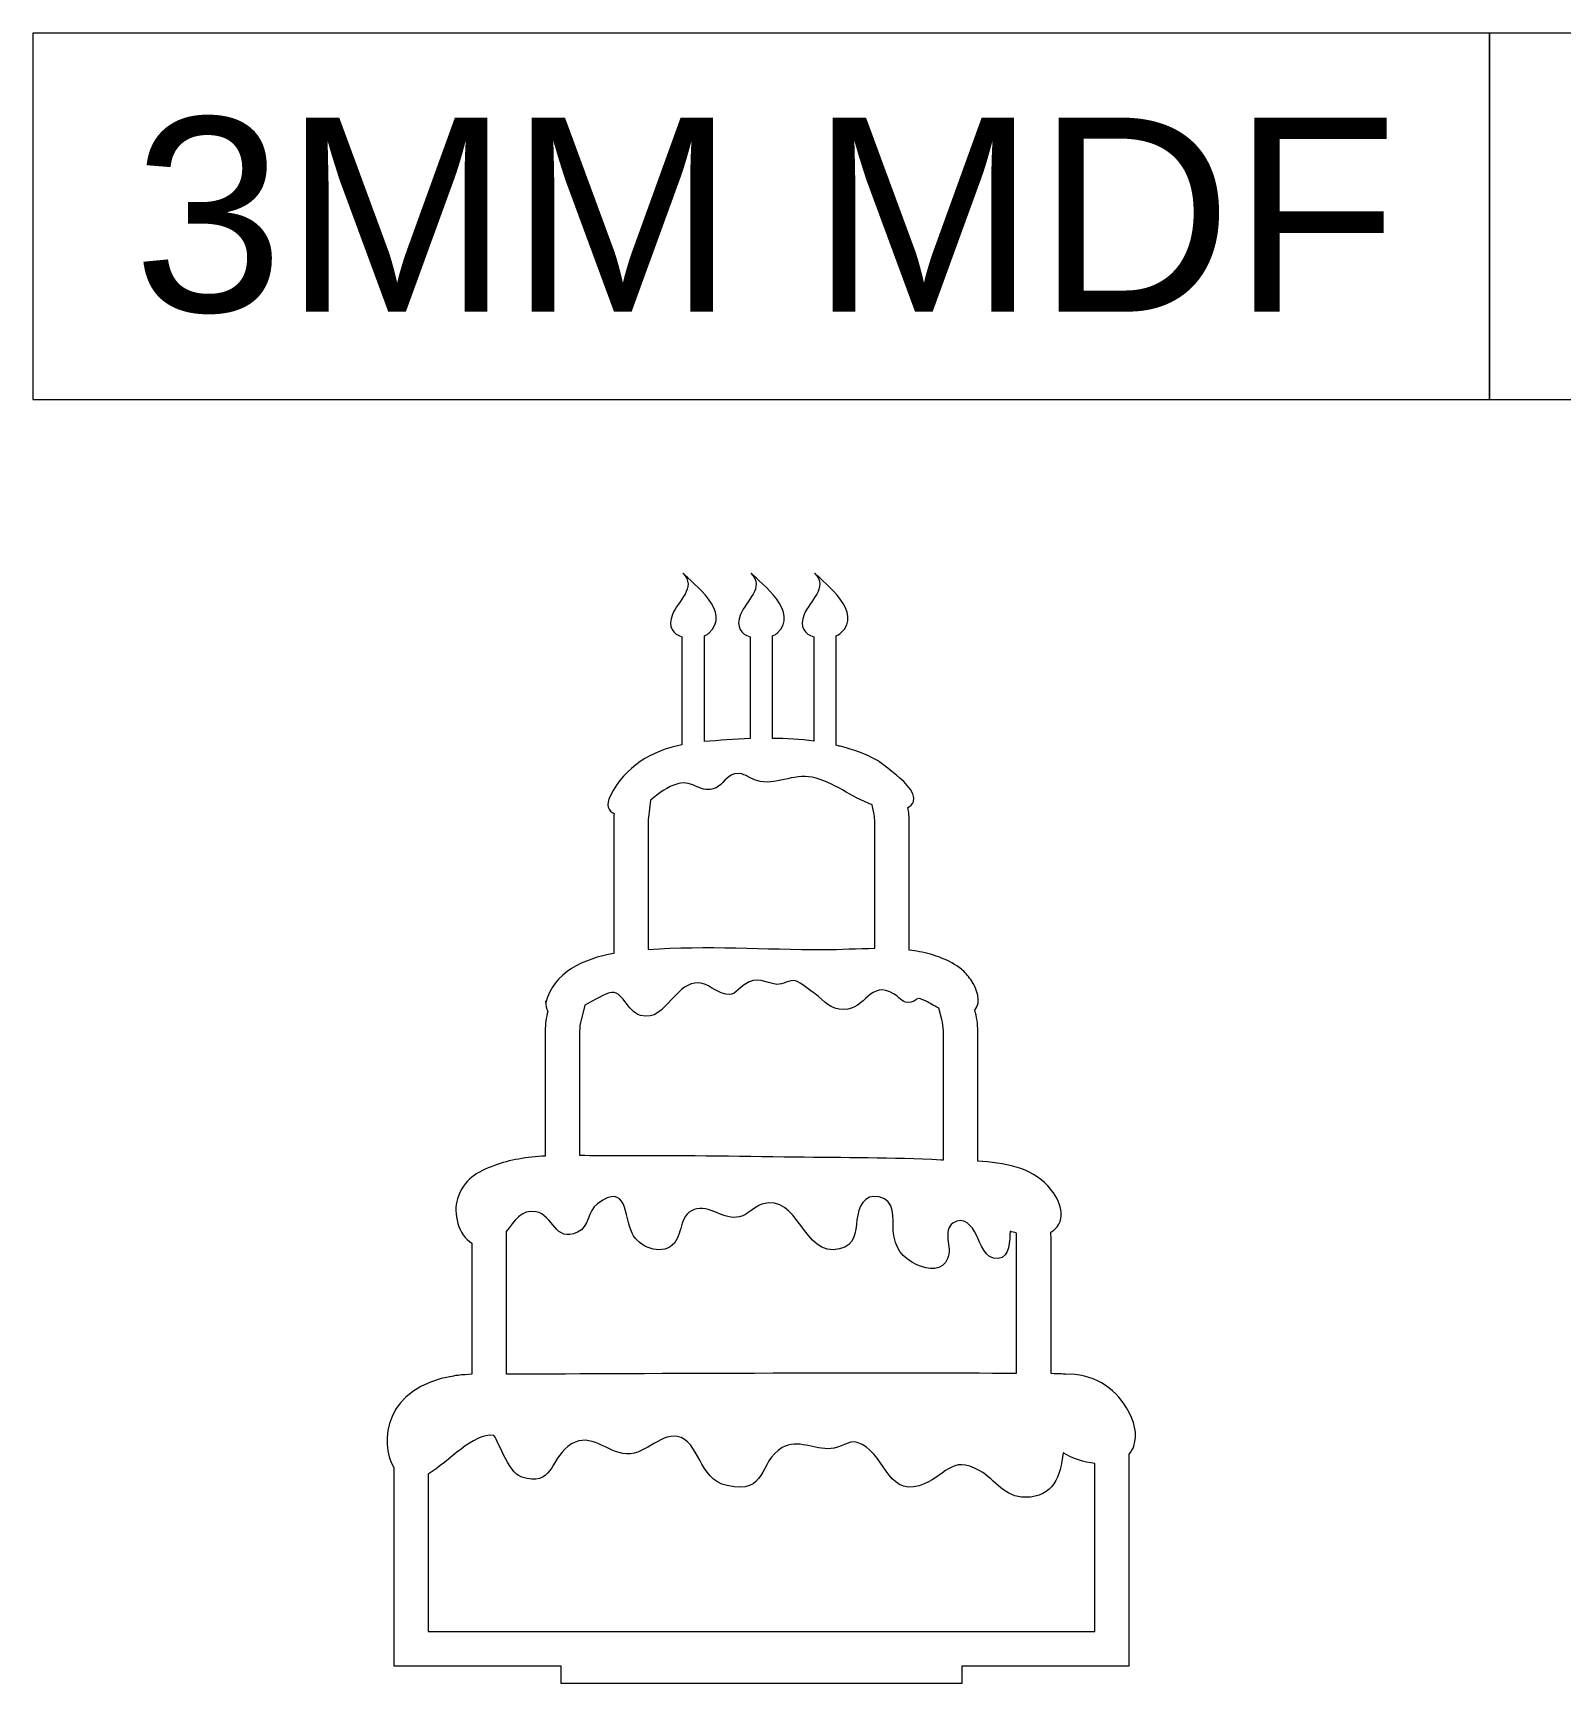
# Model space of a CAD drawing. Header units: millimetres. Extents: x -1421 to 1627, y -190 to 386.
# Drawn here: x -1421 to -888, y -190 to 386 of the extents above; entities that cross this region are included whole.
import ezdxf

# ---------------------------------------------------------------- set-up
doc = ezdxf.new("R2010")
doc.units = ezdxf.units.MM
doc.header["$MEASUREMENT"] = 0
doc.layers.add('Camada 1', color=7, linetype='Continuous')
doc.styles.add('0', font='arial.ttf', dxfattribs={"height": 1})

msp = doc.modelspace()

# ---------------------------------------------------------------- linework, layer by layer
at = {"layer": 'Camada 1', "color": 142, "lineweight": 18}
for points in [[(-1420.5285, 257.9831), (-912.5285, 257.9831), (-912.5285, 385.8307), (-1420.5285, 385.8307), (-1420.5285, 257.9831)], [(-912.5285, 257.9831), (-404.5285, 257.9831), (-404.5285, 385.8307), (-912.5285, 385.8307), (-912.5285, 257.9831)]]:
    msp.add_lwpolyline(points, close=True, dxfattribs=at)
at = {"layer": 'Camada 1', "color": 250, "lineweight": 20}
for points, knots in [([(-1096.4356, -183.5169), (-1096.4356, -183.5169), (-1096.4356, -189.5169), (-1096.4356, -189.5169), (-1096.4356, -189.5169), (-1096.4356, -189.5169), (-1236.4356, -189.5169), (-1236.4356, -189.5169), (-1236.4356, -189.5169), (-1236.4356, -189.5169), (-1236.4356, -183.5169), (-1236.4356, -183.5169), (-1236.4356, -183.5169), (-1236.4356, -183.5169), (-1294.6709, -183.5169), (-1294.6709, -183.5169), (-1294.6709, -183.5169), (-1294.6709, -183.5169), (-1294.6709, -114.4237), (-1294.6709, -114.4237), (-1294.6709, -114.4237), (-1299.9571, -105.5705), (-1297.9907, -86.2871), (-1273.8794, -82.4763), (-1273.8794, -82.4763), (-1273.3317, -82.3807), (-1272.7779, -82.3028), (-1272.2186, -82.2433), (-1272.2186, -82.2433), (-1270.6048, -82.0461), (-1269.0172, -81.9385), (-1267.4314, -81.8783), (-1267.4314, -81.8783), (-1267.4314, -81.8783), (-1267.4314, -36.1475), (-1267.4314, -36.1475), (-1267.4314, -36.1475), (-1272.2494, -33.3746), (-1274.0566, -25.6674), (-1272.4542, -20.6358), (-1272.4542, -20.6358), (-1270.2446, -13.6973), (-1265.5261, -11.3451), (-1259.579, -9.0719), (-1259.579, -9.0719), (-1254.338, -7.0693), (-1248.1423, -6.1507), (-1241.8674, -5.7551), (-1241.8674, -5.7551), (-1241.8674, -5.7551), (-1241.8674, 37.7531), (-1241.8674, 37.7531), (-1241.8674, 37.7531), (-1241.8674, 40.1978), (-1241.5574, 42.5611), (-1240.9709, 44.7958), (-1240.9709, 44.7958), (-1241.4661, 45.5905), (-1241.7308, 46.7346), (-1241.6994, 48.3104), (-1241.6994, 48.3104), (-1241.7031, 48.1236), (-1241.6769, 47.9393), (-1241.6208, 47.7606), (-1241.6208, 47.7606), (-1239.1069, 58.3907), (-1228.1717, 62.9823), (-1217.9804, 64.9052), (-1217.9804, 64.9052), (-1217.9804, 64.9052), (-1217.9804, 110.6711), (-1217.9804, 110.6711), (-1217.9804, 110.6711), (-1217.9804, 111.6835), (-1217.9206, 112.682), (-1217.8042, 113.6631), (-1217.8042, 113.6631), (-1219.8488, 114.5012), (-1220.8077, 116.6042), (-1219.1381, 119.8924), (-1219.1381, 119.8924), (-1213.9515, 130.1072), (-1204.8001, 135.4276), (-1194.165, 137.6355), (-1194.165, 137.6355), (-1194.165, 137.6355), (-1194.165, 175.2588), (-1194.165, 175.2588), (-1194.165, 175.2588), (-1197.1947, 176.2072), (-1199.2805, 178.6262), (-1197.4997, 183.112), (-1197.4997, 183.112), (-1195.6036, 187.8881), (-1188.9053, 192.372), (-1193.839, 197.4831), (-1193.839, 197.4831), (-1190.243, 193.7587), (-1176.58, 183.9236), (-1184.7637, 176.5471), (-1184.7637, 176.5471), (-1185.1741, 176.1774), (-1185.7145, 175.8566), (-1186.343, 175.5934), (-1186.343, 175.5934), (-1186.343, 163.3095), (-1186.2853, 151.0091), (-1186.3326, 138.7239), (-1186.3326, 138.7239), (-1181.2336, 139.1989), (-1175.8563, 139.6039), (-1170.4073, 139.786), (-1170.4073, 139.786), (-1170.4073, 139.786), (-1170.4073, 175.2588), (-1170.4073, 175.2588), (-1170.4073, 175.2588), (-1173.4369, 176.2072), (-1175.5228, 178.6262), (-1173.742, 183.112), (-1173.742, 183.112), (-1171.8458, 187.8881), (-1165.1476, 192.372), (-1170.0812, 197.4831), (-1170.0812, 197.4831), (-1166.4852, 193.7587), (-1152.8223, 183.9236), (-1161.0059, 176.5471), (-1161.0059, 176.5471), (-1161.4164, 176.1774), (-1161.9568, 175.8566), (-1162.5852, 175.5934), (-1162.5852, 175.5934), (-1162.5852, 163.6941), (-1162.5311, 151.7792), (-1162.5707, 139.8778), (-1162.5707, 139.8778), (-1157.7169, 139.8195), (-1152.8845, 139.5283), (-1148.2178, 138.8973), (-1148.2178, 138.8973), (-1148.2178, 138.8973), (-1148.2178, 175.2588), (-1148.2178, 175.2588), (-1148.2178, 175.2588), (-1151.2474, 176.2072), (-1153.3333, 178.6262), (-1151.5525, 183.112), (-1151.5525, 183.112), (-1149.6563, 187.8881), (-1142.9581, 192.372), (-1147.8918, 197.4831), (-1147.8918, 197.4831), (-1144.2958, 193.7587), (-1130.6328, 183.9236), (-1138.8165, 176.5471), (-1138.8165, 176.5471), (-1139.2269, 176.1774), (-1139.7673, 175.8566), (-1140.3958, 175.5934), (-1140.3958, 175.5934), (-1140.3958, 162.8878), (-1140.3341, 150.1646), (-1140.3907, 137.4589), (-1140.3907, 137.4589), (-1139.9069, 137.3437), (-1139.426, 137.2237), (-1138.9483, 137.0987), (-1138.9483, 137.0987), (-1134.2199, 135.8617), (-1130.1684, 134.6446), (-1125.9901, 132.1218), (-1125.9901, 132.1218), (-1124.1988, 131.0413), (-1122.0552, 129.0377), (-1120.3669, 127.8125), (-1120.3669, 127.8125), (-1118.0103, 126.1024), (-1112.2841, 121.1483), (-1113.4325, 117.8482), (-1113.4325, 117.8482), (-1113.7761, 116.8627), (-1114.4801, 116.1944), (-1115.4059, 115.7636), (-1115.4059, 115.7636), (-1115.0676, 114.119), (-1114.8899, 112.4158), (-1114.8899, 110.6711), (-1114.8899, 110.6711), (-1114.8899, 110.6711), (-1114.8899, 66.0505), (-1114.8899, 66.0505), (-1114.8899, 66.0505), (-1113.6957, 65.8972), (-1112.5042, 65.7099), (-1111.3162, 65.4824), (-1111.3162, 65.4824), (-1106.1499, 64.493), (-1100.8572, 62.6456), (-1096.6804, 59.3482), (-1096.6804, 59.3482), (-1095.6693, 58.552), (-1094.49, 57.2644), (-1093.4534, 55.7393), (-1093.4534, 55.7393), (-1091.2079, 52.4359), (-1089.6434, 48.0183), (-1091.9727, 45.0675), (-1091.9727, 45.0675), (-1091.3389, 42.753), (-1091.0032, 40.2971), (-1091.0032, 37.7531), (-1091.0032, 37.7531), (-1091.0032, 37.7531), (-1091.0032, -7.5496), (-1091.0032, -7.5496), (-1091.0032, -7.5496), (-1081.8733, -8.0926), (-1072.5278, -9.6884), (-1066.5492, -16.1566), (-1066.5492, -16.1566), (-1062.9812, -20.0176), (-1059.4777, -26.8432), (-1064.0662, -31.281), (-1064.0662, -31.281), (-1064.5088, -31.7091), (-1064.995, -32.0687), (-1065.5158, -32.3675), (-1065.5158, -32.3675), (-1065.4659, -33.0143), (-1065.4405, -33.6679), (-1065.4405, -34.3274), (-1065.4405, -34.3274), (-1065.4405, -34.3274), (-1065.4405, -81.6418), (-1065.4405, -81.6418), (-1065.4405, -81.6418), (-1062.2439, -81.7114), (-1060.4454, -81.7962), (-1060.3589, -81.8985), (-1060.3589, -81.8985), (-1051.3489, -81.4212), (-1043.1477, -86.4421), (-1039.0959, -93.5875), (-1039.0959, -93.5875), (-1036.364, -97.8743), (-1035.1846, -102.9196), (-1036.5461, -106.8885), (-1036.5461, -106.8885), (-1036.8997, -107.9183), (-1037.4424, -108.889), (-1038.2003, -109.7756), (-1038.2003, -109.7756), (-1038.2003, -109.7756), (-1038.2003, -183.5169), (-1038.2003, -183.5169), (-1038.2003, -183.5169), (-1038.2003, -183.5169), (-1096.4356, -183.5169), (-1096.4356, -183.5169)], [0, 0, 0, 0, 0.01515152, 0.01515152, 0.01515152, 0.01515152, 0.03030303, 0.03030303, 0.03030303, 0.03030303, 0.04545455, 0.04545455, 0.04545455, 0.04545455, 0.06060606, 0.06060606, 0.06060606, 0.06060606, 0.07575758, 0.07575758, 0.07575758, 0.07575758, 0.09090909, 0.09090909, 0.09090909, 0.09090909, 0.10606061, 0.10606061, 0.10606061, 0.10606061, 0.12121212, 0.12121212, 0.12121212, 0.12121212, 0.13636364, 0.13636364, 0.13636364, 0.13636364, 0.15151515, 0.15151515, 0.15151515, 0.15151515, 0.16666667, 0.16666667, 0.16666667, 0.16666667, 0.18181818, 0.18181818, 0.18181818, 0.18181818, 0.1969697, 0.1969697, 0.1969697, 0.1969697, 0.21212121, 0.21212121, 0.21212121, 0.21212121, 0.22727273, 0.22727273, 0.22727273, 0.22727273, 0.24242424, 0.24242424, 0.24242424, 0.24242424, 0.25757576, 0.25757576, 0.25757576, 0.25757576, 0.27272727, 0.27272727, 0.27272727, 0.27272727, 0.28787879, 0.28787879, 0.28787879, 0.28787879, 0.3030303, 0.3030303, 0.3030303, 0.3030303, 0.31818182, 0.31818182, 0.31818182, 0.31818182, 0.33333333, 0.33333333, 0.33333333, 0.33333333, 0.34848485, 0.34848485, 0.34848485, 0.34848485, 0.36363636, 0.36363636, 0.36363636, 0.36363636, 0.37878788, 0.37878788, 0.37878788, 0.37878788, 0.39393939, 0.39393939, 0.39393939, 0.39393939, 0.40909091, 0.40909091, 0.40909091, 0.40909091, 0.42424242, 0.42424242, 0.42424242, 0.42424242, 0.43939394, 0.43939394, 0.43939394, 0.43939394, 0.45454545, 0.45454545, 0.45454545, 0.45454545, 0.46969697, 0.46969697, 0.46969697, 0.46969697, 0.48484848, 0.48484848, 0.48484848, 0.48484848, 0.5, 0.5, 0.5, 0.5, 0.51515152, 0.51515152, 0.51515152, 0.51515152, 0.53030303, 0.53030303, 0.53030303, 0.53030303, 0.54545455, 0.54545455, 0.54545455, 0.54545455, 0.56060606, 0.56060606, 0.56060606, 0.56060606, 0.57575758, 0.57575758, 0.57575758, 0.57575758, 0.59090909, 0.59090909, 0.59090909, 0.59090909, 0.60606061, 0.60606061, 0.60606061, 0.60606061, 0.62121212, 0.62121212, 0.62121212, 0.62121212, 0.63636364, 0.63636364, 0.63636364, 0.63636364, 0.65151515, 0.65151515, 0.65151515, 0.65151515, 0.66666667, 0.66666667, 0.66666667, 0.66666667, 0.68181818, 0.68181818, 0.68181818, 0.68181818, 0.6969697, 0.6969697, 0.6969697, 0.6969697, 0.71212121, 0.71212121, 0.71212121, 0.71212121, 0.72727273, 0.72727273, 0.72727273, 0.72727273, 0.74242424, 0.74242424, 0.74242424, 0.74242424, 0.75757576, 0.75757576, 0.75757576, 0.75757576, 0.77272727, 0.77272727, 0.77272727, 0.77272727, 0.78787879, 0.78787879, 0.78787879, 0.78787879, 0.8030303, 0.8030303, 0.8030303, 0.8030303, 0.81818182, 0.81818182, 0.81818182, 0.81818182, 0.83333333, 0.83333333, 0.83333333, 0.83333333, 0.84848485, 0.84848485, 0.84848485, 0.84848485, 0.86363636, 0.86363636, 0.86363636, 0.86363636, 0.87878788, 0.87878788, 0.87878788, 0.87878788, 0.89393939, 0.89393939, 0.89393939, 0.89393939, 0.90909091, 0.90909091, 0.90909091, 0.90909091, 0.92424242, 0.92424242, 0.92424242, 0.92424242, 0.93939394, 0.93939394, 0.93939394, 0.93939394, 0.95454545, 0.95454545, 0.95454545, 0.95454545, 0.96969697, 0.96969697, 0.96969697, 0.96969697, 1, 1, 1, 1]), ([(-1144.7709, 66.249), (-1165.2109, 66.249), (-1185.671, 67.6949), (-1205.9804, 66.278), (-1205.9804, 66.278), (-1205.9804, 66.278), (-1205.9804, 110.6711), (-1205.9804, 110.6711), (-1205.9804, 110.6711), (-1205.9804, 111.1984), (-1205.9499, 111.7256), (-1205.8878, 112.2493), (-1205.8878, 112.2493), (-1205.8878, 112.2493), (-1205.1728, 118.2754), (-1205.1728, 118.2754), (-1205.1728, 118.2754), (-1202.2319, 120.5983), (-1199.3179, 123.0358), (-1195.6442, 124.0535), (-1195.6442, 124.0535), (-1190.1112, 125.5872), (-1187.6516, 120.1542), (-1182.2897, 122.6815), (-1182.2897, 122.6815), (-1179.8931, 123.8125), (-1178.566, 126.8355), (-1175.8822, 127.5105), (-1175.8822, 127.5105), (-1175.8822, 127.5105), (-1174.0942, 127.6136), (-1174.0942, 127.6136), (-1174.0942, 127.6136), (-1171.9478, 127.3459), (-1170.183, 125.7698), (-1168.0766, 125.1372), (-1168.0766, 125.1372), (-1161.6685, 123.2122), (-1155.3375, 127.7349), (-1148.7608, 126.3173), (-1148.7608, 126.3173), (-1141.2755, 124.7037), (-1135.0253, 119.2795), (-1127.8564, 116.7323), (-1127.8564, 116.7323), (-1127.8564, 116.7323), (-1127.1598, 113.3458), (-1127.1598, 113.3458), (-1127.1598, 113.3458), (-1126.9788, 112.4657), (-1126.8899, 111.5695), (-1126.8899, 110.6711), (-1126.8899, 110.6711), (-1126.8899, 110.6711), (-1126.8899, 66.6676), (-1126.8899, 66.6676), (-1126.8899, 66.6676), (-1132.8554, 66.6309), (-1138.8403, 66.249), (-1144.7709, 66.249)], [0, 0, 0, 0, 0.0625, 0.0625, 0.0625, 0.0625, 0.125, 0.125, 0.125, 0.125, 0.1875, 0.1875, 0.1875, 0.1875, 0.25, 0.25, 0.25, 0.25, 0.3125, 0.3125, 0.3125, 0.3125, 0.375, 0.375, 0.375, 0.375, 0.4375, 0.4375, 0.4375, 0.4375, 0.5, 0.5, 0.5, 0.5, 0.5625, 0.5625, 0.5625, 0.5625, 0.625, 0.625, 0.625, 0.625, 0.6875, 0.6875, 0.6875, 0.6875, 0.75, 0.75, 0.75, 0.75, 0.8125, 0.8125, 0.8125, 0.8125, 0.875, 0.875, 0.875, 0.875, 1, 1, 1, 1]), ([(-1103.8024, -7.0628), (-1120.7443, -6.1698), (-1137.7187, -6.2566), (-1154.6783, -6.0569), (-1154.6783, -6.0569), (-1175.3679, -5.8132), (-1196.0588, -5.3716), (-1216.7513, -5.6245), (-1216.7513, -5.6245), (-1220.5057, -5.6705), (-1225.0296, -5.529), (-1229.8674, -5.4921), (-1229.8674, -5.4921), (-1229.8674, -5.4921), (-1229.8674, 37.7531), (-1229.8674, 37.7531), (-1229.8674, 37.7531), (-1229.8674, 39.1), (-1229.7061, 40.4461), (-1229.364, 41.7496), (-1229.364, 41.7496), (-1229.364, 41.7496), (-1228.051, 46.7523), (-1228.051, 46.7523), (-1228.051, 46.7523), (-1228.051, 46.7523), (-1228.0794, 46.7979), (-1228.0794, 46.7979), (-1228.0794, 46.7979), (-1224.495, 48.6958), (-1221.1544, 50.7406), (-1219.4473, 51.1833), (-1219.4473, 51.1833), (-1214.8232, 52.3826), (-1213.408, 44.5609), (-1208.667, 43.2858), (-1208.667, 43.2858), (-1203.5551, 41.9125), (-1201.0315, 45.4202), (-1197.9704, 48.6464), (-1197.9704, 48.6464), (-1195.6987, 51.0408), (-1193.2127, 54.0004), (-1189.6935, 54.5366), (-1189.6935, 54.5366), (-1185.859, 55.1227), (-1183.8402, 52.3952), (-1180.4525, 51.1645), (-1180.4525, 51.1645), (-1175.8255, 49.4843), (-1175.8771, 51.5644), (-1172.4279, 53.9805), (-1172.4279, 53.9805), (-1167.7718, 57.24), (-1165.3235, 54.4942), (-1161.0925, 54.0979), (-1161.0925, 54.0979), (-1158.7966, 53.8822), (-1156.8869, 55.9453), (-1154.514, 55.2906), (-1154.514, 55.2906), (-1152.8212, 54.8231), (-1149.2431, 51.8406), (-1147.756, 50.7653), (-1147.756, 50.7653), (-1144.3223, 48.2834), (-1142.5561, 45.2569), (-1137.7076, 45.2965), (-1137.7076, 45.2965), (-1129.9375, 45.3589), (-1128.8124, 55.8955), (-1120.1195, 50.7229), (-1120.1195, 50.7229), (-1118.6587, 49.8535), (-1117.3456, 47.758), (-1115.5383, 47.7949), (-1115.5383, 47.7949), (-1111.2313, 47.8851), (-1113.4994, 50.4891), (-1109.0013, 48.2203), (-1109.0013, 48.2203), (-1107.7838, 47.6062), (-1106.2608, 46.6706), (-1104.6032, 45.7568), (-1104.6032, 45.7568), (-1104.6032, 45.7568), (-1103.5466, 41.8981), (-1103.5466, 41.8981), (-1103.5466, 41.8981), (-1103.1771, 40.5488), (-1103.0032, 39.1513), (-1103.0032, 37.7531), (-1103.0032, 37.7531), (-1103.0032, 37.7531), (-1103.0032, -7.1021), (-1103.0032, -7.1021), (-1103.0032, -7.1021), (-1103.0032, -7.1021), (-1103.8024, -7.0628), (-1103.8024, -7.0628)], [0, 0, 0, 0, 0.03846154, 0.03846154, 0.03846154, 0.03846154, 0.07692308, 0.07692308, 0.07692308, 0.07692308, 0.11538462, 0.11538462, 0.11538462, 0.11538462, 0.15384615, 0.15384615, 0.15384615, 0.15384615, 0.19230769, 0.19230769, 0.19230769, 0.19230769, 0.23076923, 0.23076923, 0.23076923, 0.23076923, 0.26923077, 0.26923077, 0.26923077, 0.26923077, 0.30769231, 0.30769231, 0.30769231, 0.30769231, 0.34615385, 0.34615385, 0.34615385, 0.34615385, 0.38461538, 0.38461538, 0.38461538, 0.38461538, 0.42307692, 0.42307692, 0.42307692, 0.42307692, 0.46153846, 0.46153846, 0.46153846, 0.46153846, 0.5, 0.5, 0.5, 0.5, 0.53846154, 0.53846154, 0.53846154, 0.53846154, 0.57692308, 0.57692308, 0.57692308, 0.57692308, 0.61538462, 0.61538462, 0.61538462, 0.61538462, 0.65384615, 0.65384615, 0.65384615, 0.65384615, 0.69230769, 0.69230769, 0.69230769, 0.69230769, 0.73076923, 0.73076923, 0.73076923, 0.73076923, 0.76923077, 0.76923077, 0.76923077, 0.76923077, 0.80769231, 0.80769231, 0.80769231, 0.80769231, 0.84615385, 0.84615385, 0.84615385, 0.84615385, 0.88461538, 0.88461538, 0.88461538, 0.88461538, 0.92307692, 0.92307692, 0.92307692, 0.92307692, 1, 1, 1, 1]), ([(-1077.4405, -81.4875), (-1118.3622, -81.161), (-1221.135, -81.5651), (-1255.4314, -81.7568), (-1255.4314, -81.7568), (-1255.4314, -81.7568), (-1255.4314, -32.1386), (-1255.4314, -32.1386), (-1255.4314, -32.1386), (-1252.6747, -28.468), (-1250.2388, -24.2642), (-1245.0921, -25.2), (-1245.0921, -25.2), (-1239.1001, -26.2897), (-1238.4504, -36.1069), (-1230.635, -32.3508), (-1230.635, -32.3508), (-1226.4186, -30.3239), (-1227.1228, -25.06), (-1223.6178, -22.4363), (-1223.6178, -22.4363), (-1213.1687, -14.6119), (-1214.299, -26.9661), (-1211.5889, -32.6713), (-1211.5889, -32.6713), (-1209.345, -37.3953), (-1201.7601, -40.5337), (-1197.4476, -36.7624), (-1197.4476, -36.7624), (-1193.6776, -33.4659), (-1195.4285, -26.3901), (-1189.9508, -24.4281), (-1189.9508, -24.4281), (-1184.5795, -22.5039), (-1179.6341, -28.3077), (-1174.0518, -26.9543), (-1174.0518, -26.9543), (-1171.0827, -26.2346), (-1169.1546, -23.5109), (-1166.2932, -22.5807), (-1166.2932, -22.5807), (-1153.3205, -18.3652), (-1152.1603, -41.3637), (-1139.1813, -38.1467), (-1139.1813, -38.1467), (-1133.707, -36.7886), (-1133.6556, -32.5893), (-1133.1283, -27.9583), (-1133.1283, -27.9583), (-1132.6479, -23.7373), (-1130.7628, -18.8781), (-1125.3941, -19.967), (-1125.3941, -19.967), (-1119.5327, -21.1542), (-1120.8166, -27.5521), (-1120.4626, -31.9663), (-1120.4626, -31.9663), (-1120.0094, -37.6645), (-1117.4686, -41.3003), (-1112.1921, -43.6739), (-1112.1921, -43.6739), (-1108.1184, -45.5069), (-1103.3619, -46.1561), (-1101.3952, -41.2922), (-1101.3952, -41.2922), (-1099.9056, -37.6102), (-1103.4214, -31.7957), (-1099.7051, -29.1566), (-1099.7051, -29.1566), (-1095.9419, -26.4794), (-1092.8648, -30.3475), (-1091.5251, -33.1635), (-1091.5251, -33.1635), (-1090.1237, -36.1059), (-1088.5507, -42.0074), (-1083.8828, -41.5071), (-1083.8828, -41.5071), (-1079.6555, -41.0539), (-1079.9191, -35.0387), (-1079.7352, -31.9663), (-1079.7352, -31.9663), (-1079.0538, -32.1989), (-1078.312, -32.4307), (-1077.5301, -32.6442), (-1077.5301, -32.6442), (-1077.5301, -32.6442), (-1077.4802, -33.2905), (-1077.4802, -33.2905), (-1077.4802, -33.2905), (-1077.4536, -33.6355), (-1077.4405, -33.9814), (-1077.4405, -34.3274), (-1077.4405, -34.3274), (-1077.4405, -34.3274), (-1077.4405, -81.4875), (-1077.4405, -81.4875)], [0, 0, 0, 0, 0.04, 0.04, 0.04, 0.04, 0.08, 0.08, 0.08, 0.08, 0.12, 0.12, 0.12, 0.12, 0.16, 0.16, 0.16, 0.16, 0.2, 0.2, 0.2, 0.2, 0.24, 0.24, 0.24, 0.24, 0.28, 0.28, 0.28, 0.28, 0.32, 0.32, 0.32, 0.32, 0.36, 0.36, 0.36, 0.36, 0.4, 0.4, 0.4, 0.4, 0.44, 0.44, 0.44, 0.44, 0.48, 0.48, 0.48, 0.48, 0.52, 0.52, 0.52, 0.52, 0.56, 0.56, 0.56, 0.56, 0.6, 0.6, 0.6, 0.6, 0.64, 0.64, 0.64, 0.64, 0.68, 0.68, 0.68, 0.68, 0.72, 0.72, 0.72, 0.72, 0.76, 0.76, 0.76, 0.76, 0.8, 0.8, 0.8, 0.8, 0.84, 0.84, 0.84, 0.84, 0.88, 0.88, 0.88, 0.88, 0.92, 0.92, 0.92, 0.92, 1, 1, 1, 1]), ([(-1133.075, -105.6201), (-1123.4349, -108.5103), (-1122.9634, -124.3), (-1111.3903, -120.7101), (-1111.3903, -120.7101), (-1102.0851, -117.8225), (-1100.4545, -109.5431), (-1090.3007, -115.5212), (-1090.3007, -115.5212), (-1084.7352, -118.7977), (-1081.5606, -124.8632), (-1074.3899, -124.7757), (-1074.3899, -124.7757), (-1064.44, -124.6565), (-1062.2263, -117.4579), (-1061.206, -109.2208), (-1061.206, -109.2208), (-1058.0371, -111.3593), (-1053.861, -112.4782), (-1050.2003, -112.9432), (-1050.2003, -112.9432), (-1050.2003, -112.9432), (-1050.2003, -171.5169), (-1050.2003, -171.5169), (-1050.2003, -171.5169), (-1050.2003, -171.5169), (-1282.6709, -171.5169), (-1282.6709, -171.5169), (-1282.6709, -171.5169), (-1282.6709, -171.5169), (-1282.6709, -116.684), (-1282.6709, -116.684), (-1282.6709, -116.684), (-1275.3524, -112.2753), (-1266.9695, -102.2701), (-1259.8981, -103.1796), (-1259.8981, -103.1796), (-1258.7599, -103.3258), (-1255.0596, -116.163), (-1250.0562, -117.7549), (-1250.0562, -117.7549), (-1239.3474, -121.1624), (-1240.109, -111.7695), (-1233.9509, -107.0096), (-1233.9509, -107.0096), (-1226.9062, -101.567), (-1221.7, -108.1373), (-1214.8403, -109.4519), (-1214.8403, -109.4519), (-1207.3884, -110.8792), (-1202.0482, -102.4319), (-1195.8778, -103.5271), (-1195.8778, -103.5271), (-1187.9287, -104.9376), (-1188.5954, -118.4944), (-1178.4428, -120.7019), (-1178.4428, -120.7019), (-1164.1351, -123.8115), (-1167.8589, -112.557), (-1159.1658, -107.4177), (-1159.1658, -107.4177), (-1153.8783, -104.2911), (-1147.8201, -108.2917), (-1142.2863, -107.8058), (-1142.2863, -107.8058), (-1139.0666, -107.5243), (-1135.8622, -104.7877), (-1133.075, -105.6201)], [0, 0, 0, 0, 0.05555556, 0.05555556, 0.05555556, 0.05555556, 0.11111111, 0.11111111, 0.11111111, 0.11111111, 0.16666667, 0.16666667, 0.16666667, 0.16666667, 0.22222222, 0.22222222, 0.22222222, 0.22222222, 0.27777778, 0.27777778, 0.27777778, 0.27777778, 0.33333333, 0.33333333, 0.33333333, 0.33333333, 0.38888889, 0.38888889, 0.38888889, 0.38888889, 0.44444444, 0.44444444, 0.44444444, 0.44444444, 0.5, 0.5, 0.5, 0.5, 0.55555556, 0.55555556, 0.55555556, 0.55555556, 0.61111111, 0.61111111, 0.61111111, 0.61111111, 0.66666667, 0.66666667, 0.66666667, 0.66666667, 0.72222222, 0.72222222, 0.72222222, 0.72222222, 0.77777778, 0.77777778, 0.77777778, 0.77777778, 0.83333333, 0.83333333, 0.83333333, 0.83333333, 0.88888889, 0.88888889, 0.88888889, 0.88888889, 1, 1, 1, 1])]:
    msp.add_open_spline(points, degree=3, knots=knots, dxfattribs=at)

# ---------------------------------------------------------------- texts
at = {"layer": 'Camada 1', "color": 142, "style": '0'}
msp.add_text('3MM MDF', height=67.67028, dxfattribs=at).set_placement((-1385.619, 288.6827))

doc.saveas('drawing.dxf')
